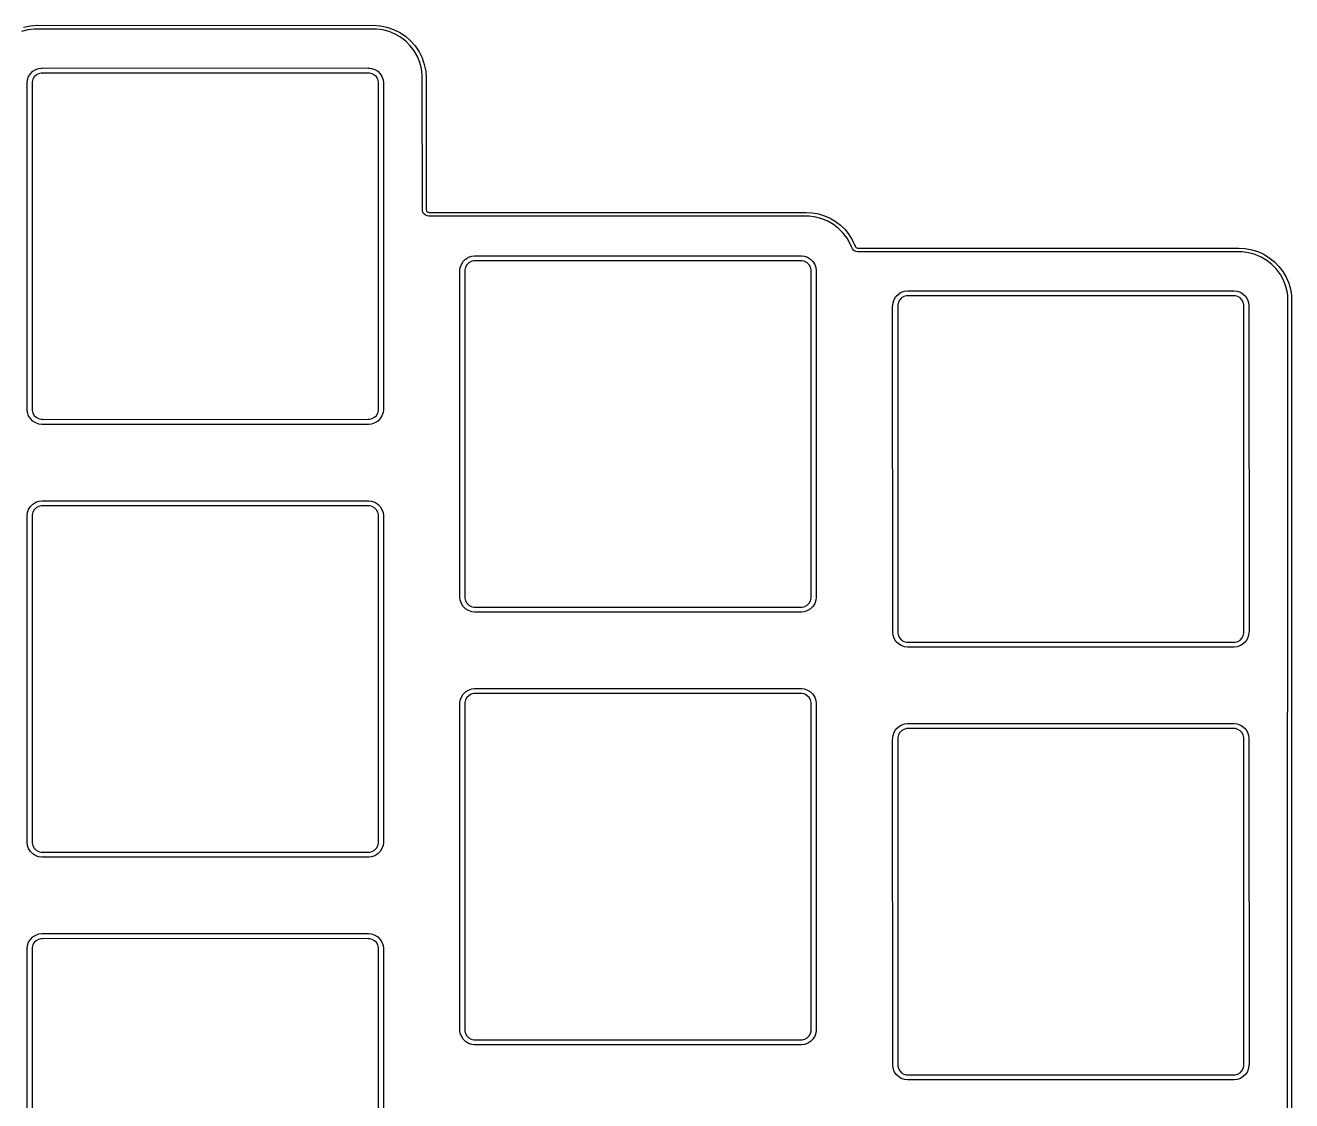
# Model space of a CAD drawing. Extents: x 93 to 218, y -143 to -57.
# Drawn here: x 145.73 to 195.47, y -99.29 to -57.05 of the extents above; entities that cross this region are included whole.
import ezdxf

# ---------------------------------------------------------------- set-up
doc = ezdxf.new("R2010")
doc.units = 0
doc.layers.add('BLACK', color=7, linetype='CONTINUOUS')

msp = doc.modelspace()

# ---------------------------------------------------------------- linework, layer by layer
at = {"layer": 'BLACK', "linetype": 'CONTINUOUS'}
for p, q in [((145.66295, -57.120704), (145.929158, -57.067752)), ((146.073829, -57.2), (145.823645, -57.232938)), ((145.929158, -57.067752), (146.2, -57.05)), ((146.2, -57.2), (146.073829, -57.2)), ((146.2, -57.05), (146.204428, -57.051438)), ((159.395571, -57.198561), (146.2, -57.2)), ((146.204428, -57.051438), (159.4, -57.05)), ((159.4, -57.2), (159.395571, -57.198561)), ((159.4, -57.05), (159.670842, -57.067752)), ((159.526171, -57.2), (159.4, -57.2)), ((159.776355, -57.232938), (159.526171, -57.2)), ((159.670842, -57.067752), (159.93705, -57.120704)), ((159.93705, -57.120704), (160.194068, -57.20795)), ((145.823645, -57.232938), (145.579901, -57.298249)), ((160.020099, -57.298249), (159.776355, -57.232938)), ((160.253232, -57.394816), (160.020099, -57.298249)), ((160.194068, -57.20795), (160.4375, -57.327997)), ((160.471767, -57.520987), (160.253232, -57.394816)), ((160.4375, -57.327997), (160.66318, -57.478792)), ((160.671964, -57.674603), (160.471767, -57.520987)), ((160.66318, -57.478792), (160.867247, -57.657753)), ((160.850397, -57.853036), (160.671964, -57.674603)), ((160.867247, -57.657753), (161.046208, -57.86182)), ((161.004013, -58.053233), (160.850397, -57.853036)), ((161.130184, -58.271768), (161.004013, -58.053233)), ((161.046208, -57.86182), (161.197003, -58.0875)), ((161.197003, -58.0875), (161.31705, -58.330932)), ((161.226751, -58.504901), (161.130184, -58.271768)), ((161.292062, -58.748645), (161.226751, -58.504901)), ((161.31705, -58.330932), (161.404296, -58.58795)), ((161.404296, -58.58795), (161.457248, -58.854158)), ((145.802301, -59.304572), (145.815043, -59.191487)), ((145.815043, -59.191487), (145.859419, -59.06467)), ((145.859419, -59.06467), (145.930901, -58.950906)), ((145.930901, -58.950906), (146.025906, -58.855901)), ((146.027259, -59.170606), (146, -59.272339)), ((146.025906, -58.855901), (146.13967, -58.784419)), ((146.07992, -59.079394), (146.027259, -59.170606)), ((146.154394, -59.00492), (146.07992, -59.079394)), ((146.13967, -58.784419), (146.266487, -58.740043)), ((146.245606, -58.952259), (146.154394, -59.00492)), ((146.347339, -58.925), (146.245606, -58.952259)), ((146.266487, -58.740043), (146.379572, -58.727301)), ((146.4, -58.925), (146.347339, -58.925)), ((146.379572, -58.727301), (146.380491, -58.726921)), ((146.380491, -58.726921), (146.382953, -58.72692)), ((146.382953, -58.72692), (146.4, -58.725)), ((146.4, -58.725), (146.407154, -58.726917)), ((159.192845, -58.923082), (146.4, -58.925)), ((146.407154, -58.726917), (159.2, -58.725)), ((159.2, -58.925), (159.192845, -58.923082)), ((159.2, -58.725), (159.219509, -58.726921)), ((159.252661, -58.925), (159.2, -58.925)), ((159.219509, -58.726921), (159.220427, -58.727301)), ((159.220427, -58.727301), (159.333513, -58.740043)), ((159.354394, -58.952259), (159.252661, -58.925)), ((159.333513, -58.740043), (159.46033, -58.784419)), ((159.445606, -59.00492), (159.354394, -58.952259)), ((159.52008, -59.079394), (159.445606, -59.00492)), ((159.46033, -58.784419), (159.574094, -58.855901)), ((159.572741, -59.170606), (159.52008, -59.079394)), ((159.6, -59.272339), (159.572741, -59.170606)), ((159.574094, -58.855901), (159.669099, -58.950906)), ((159.669099, -58.950906), (159.740581, -59.06467)), ((159.740581, -59.06467), (159.784957, -59.191487)), ((159.784957, -59.191487), (159.797698, -59.304572)), ((161.325, -58.998829), (161.292062, -58.748645)), ((161.325, -59.125), (161.325, -58.998829)), ((161.326435, -64.270581), (161.325, -59.125)), ((161.457248, -58.854158), (161.475, -59.125)), ((161.475, -59.125), (161.473564, -59.129418)), ((161.473564, -59.129418), (161.475, -64.275)), ((145.8, -59.325), (145.801921, -59.305491)), ((145.801917, -72.117845), (145.8, -59.325)), ((145.801921, -59.305491), (145.802301, -59.304572)), ((146, -59.325), (145.998082, -59.332154)), ((145.998082, -59.332154), (146, -72.125)), ((146, -59.272339), (146, -59.325)), ((159.6, -59.325), (159.6, -59.272339)), ((159.601917, -72.117845), (159.6, -59.325)), ((159.797698, -59.304572), (159.798079, -59.305491)), ((159.798079, -59.305491), (159.798079, -59.307953)), ((159.798079, -59.307953), (159.8, -59.325)), ((159.8, -59.325), (159.798082, -59.332154)), ((159.798082, -59.332154), (159.8, -72.125)), ((161.325, -64.275), (161.326435, -64.270581)), ((161.326439, -64.284088), (161.325, -64.275)), ((161.326441, -64.289632), (161.326439, -64.284088)), ((161.327859, -64.293057), (161.326441, -64.289632)), ((161.338459, -64.35998), (161.327859, -64.293057)), ((161.37752, -64.436641), (161.338459, -64.35998)), ((161.438359, -64.49748), (161.37752, -64.436641)), ((161.51502, -64.536541), (161.438359, -64.49748)), ((161.475, -64.275), (161.475, -64.299864)), ((161.475, -64.299864), (161.49403, -64.345807)), ((161.49403, -64.345807), (161.529193, -64.38097)), ((161.581942, -64.54714), (161.51502, -64.536541)), ((161.529193, -64.38097), (161.575136, -64.4)), ((161.575136, -64.4), (161.6, -64.4)), ((161.585368, -64.548559), (161.581942, -64.54714)), ((161.6, -64.55), (161.585368, -64.548559)), ((161.6, -64.4), (161.604429, -64.401439)), ((176.39557, -64.54856), (161.6, -64.55)), ((161.604429, -64.401439), (176.4, -64.4)), ((176.4, -64.55), (176.39557, -64.54856)), ((176.4, -64.4), (176.645307, -64.414594)), ((176.526879, -64.550072), (176.4, -64.55)), ((176.778429, -64.583483), (176.526879, -64.550072)), ((176.645307, -64.414594), (176.887154, -64.458169)), ((177.023389, -64.649723), (176.778429, -64.583483)), ((176.887154, -64.458169), (177.122128, -64.530111)), ((177.257495, -64.747639), (177.023389, -64.649723)), ((177.122128, -64.530111), (177.346916, -64.629405)), ((177.346916, -64.629405), (177.558345, -64.754649)), ((177.476672, -64.875526), (177.257495, -64.747639)), ((177.677102, -65.031157), (177.476672, -64.875526)), ((177.558345, -64.754649), (177.753433, -64.904079)), ((177.855296, -65.211823), (177.677102, -65.031157)), ((177.753433, -64.904079), (177.929429, -65.075584)), ((177.929429, -65.075584), (178.083849, -65.266747)), ((178.008152, -65.414377), (177.855296, -65.211823)), ((178.133008, -65.635294), (178.008152, -65.414377)), ((178.083849, -65.266747), (178.214515, -65.474869)), ((178.180416, -65.752984), (178.133008, -65.635294)), ((178.214515, -65.474869), (178.319584, -65.697016)), ((163.13967, -66.159419), (163.266487, -66.115043)), ((163.266487, -66.115043), (163.379572, -66.102301)), ((163.379572, -66.102301), (163.380491, -66.101921)), ((163.380491, -66.101921), (163.382953, -66.10192)), ((163.382953, -66.10192), (163.4, -66.1)), ((163.4, -66.1), (163.407154, -66.101917)), ((163.407154, -66.101917), (176.2, -66.1)), ((176.2, -66.1), (176.219509, -66.101921)), ((176.219509, -66.101921), (176.220427, -66.102301)), ((176.220427, -66.102301), (176.333513, -66.115043)), ((176.333513, -66.115043), (176.46033, -66.159419)), ((178.182409, -65.755367), (178.180416, -65.752984)), ((178.217028, -65.827968), (178.182409, -65.755367)), ((178.279995, -65.893346), (178.217028, -65.827968)), ((178.360402, -65.935464), (178.279995, -65.893346)), ((178.319584, -65.697016), (178.319844, -65.700823)), ((178.319844, -65.700823), (178.321994, -65.703978)), ((178.321994, -65.703978), (178.321947, -65.703991)), ((178.321947, -65.703991), (178.330221, -65.73181)), ((178.330221, -65.73181), (178.368189, -65.775717)), ((178.431666, -65.947025), (178.360402, -65.935464)), ((178.368189, -65.775717), (178.420977, -65.799856)), ((178.420977, -65.799856), (178.45, -65.8)), ((178.435368, -65.948559), (178.431666, -65.947025)), ((178.45, -65.95), (178.435368, -65.948559)), ((178.45, -65.8), (178.454429, -65.801439)), ((193.39557, -65.94856), (178.45, -65.95)), ((178.454429, -65.801439), (193.4, -65.8)), ((193.4, -65.95), (193.39557, -65.94856)), ((193.4, -65.8), (193.654156, -65.81554)), ((193.529176, -65.949971), (193.4, -65.95)), ((193.785237, -65.984292), (193.529176, -65.949971)), ((193.654156, -65.81554), (193.904525, -65.861929)), ((194.03447, -66.052326), (193.785237, -65.984292)), ((193.904525, -65.861929), (194.147377, -65.938475)), ((194.272455, -66.152865), (194.03447, -66.052326)), ((194.147377, -65.938475), (194.379094, -66.044039)), ((194.494975, -66.28413), (194.272455, -66.152865)), ((194.379094, -66.044039), (194.596224, -66.177047)), ((162.802301, -66.679572), (162.815043, -66.566487)), ((162.815043, -66.566487), (162.859419, -66.43967)), ((162.859419, -66.43967), (162.930901, -66.325906)), ((162.930901, -66.325906), (163.025906, -66.230901)), ((163.027259, -66.545606), (163, -66.647339)), ((163, -66.647339), (163, -66.7)), ((163.025906, -66.230901), (163.13967, -66.159419)), ((163.07992, -66.454394), (163.027259, -66.545606)), ((163.154394, -66.37992), (163.07992, -66.454394)), ((163.245606, -66.327259), (163.154394, -66.37992)), ((163.347339, -66.3), (163.245606, -66.327259)), ((163.4, -66.3), (163.347339, -66.3)), ((176.192845, -66.298082), (163.4, -66.3)), ((176.2, -66.3), (176.192845, -66.298082)), ((176.252661, -66.3), (176.2, -66.3)), ((176.354394, -66.327259), (176.252661, -66.3)), ((176.445606, -66.37992), (176.354394, -66.327259)), ((176.52008, -66.454394), (176.445606, -66.37992)), ((176.46033, -66.159419), (176.574094, -66.230901)), ((176.572741, -66.545606), (176.52008, -66.454394)), ((176.6, -66.647339), (176.572741, -66.545606)), ((176.574094, -66.230901), (176.669099, -66.325906)), ((176.6, -66.7), (176.6, -66.647339)), ((176.669099, -66.325906), (176.740581, -66.43967)), ((176.740581, -66.43967), (176.784957, -66.566487)), ((176.784957, -66.566487), (176.797698, -66.679572)), ((194.698085, -66.443791), (194.494975, -66.28413)), ((194.596224, -66.177047), (194.795532, -66.335518)), ((194.878185, -66.62902), (194.698085, -66.443791)), ((194.795532, -66.335518), (194.974048, -66.51709)), ((195.032081, -66.836532), (194.878185, -66.62902)), ((194.974048, -66.51709), (195.129112, -66.719059)), ((162.8, -66.7), (162.801921, -66.680491)), ((162.801917, -79.492845), (162.8, -66.7)), ((162.801921, -66.680491), (162.802301, -66.679572)), ((163, -66.7), (162.998082, -66.707154)), ((162.998082, -66.707154), (163, -79.5)), ((176.601917, -79.492845), (176.6, -66.7)), ((176.797698, -66.679572), (176.798079, -66.680491)), ((176.798079, -66.680491), (176.798079, -66.682953)), ((176.798079, -66.682953), (176.8, -66.7)), ((176.8, -66.7), (176.798082, -66.707154)), ((176.798082, -66.707154), (176.8, -79.5)), ((195.157046, -67.06265), (195.032081, -66.836532)), ((195.129112, -66.719059), (195.258415, -66.938416)), ((195.250864, -67.303364), (195.157046, -67.06265)), ((195.258415, -66.938416), (195.360031, -67.171892)), ((179.930901, -67.700906), (180.025906, -67.605901)), ((180.025906, -67.605901), (180.13967, -67.534419)), ((180.13967, -67.534419), (180.266487, -67.490043)), ((180.266487, -67.490043), (180.379572, -67.477301)), ((180.379572, -67.477301), (180.380491, -67.476921)), ((180.380491, -67.476921), (180.382953, -67.47692)), ((180.382953, -67.47692), (180.4, -67.475)), ((180.4, -67.475), (180.407154, -67.476917)), ((180.407154, -67.476917), (193.2, -67.475)), ((193.2, -67.475), (193.219509, -67.476921)), ((193.219509, -67.476921), (193.220427, -67.477301)), ((193.220427, -67.477301), (193.333513, -67.490043)), ((193.333513, -67.490043), (193.46033, -67.534419)), ((193.46033, -67.534419), (193.574094, -67.605901)), ((193.574094, -67.605901), (193.669099, -67.700906)), ((195.311874, -67.554408), (195.250864, -67.303364)), ((195.324998, -67.679027), (195.311874, -67.554408)), ((195.360031, -67.171892), (195.432444, -67.416008)), ((195.432444, -67.416008), (195.473364, -67.659909)), ((179.8, -68.075), (179.801921, -68.055491)), ((179.801917, -80.867845), (179.8, -68.075)), ((179.801921, -68.055491), (179.802301, -68.054572)), ((179.802301, -68.054572), (179.815043, -67.941487)), ((179.815043, -67.941487), (179.859419, -67.81467)), ((179.859419, -67.81467), (179.930901, -67.700906)), ((180, -68.075), (179.998082, -68.082154)), ((179.998082, -68.082154), (180, -80.875)), ((180.027259, -67.920606), (180, -68.022339)), ((180, -68.022339), (180, -68.075)), ((180.07992, -67.829394), (180.027259, -67.920606)), ((180.154394, -67.75492), (180.07992, -67.829394)), ((180.245606, -67.702259), (180.154394, -67.75492)), ((180.347339, -67.675), (180.245606, -67.702259)), ((180.4, -67.675), (180.347339, -67.675)), ((193.192845, -67.673082), (180.4, -67.675)), ((193.2, -67.675), (193.192845, -67.673082)), ((193.252661, -67.675), (193.2, -67.675)), ((193.354394, -67.702259), (193.252661, -67.675)), ((193.445606, -67.75492), (193.354394, -67.702259)), ((193.52008, -67.829394), (193.445606, -67.75492)), ((193.572741, -67.920606), (193.52008, -67.829394)), ((193.6, -68.022339), (193.572741, -67.920606)), ((193.6, -68.075), (193.6, -68.022339)), ((193.601917, -80.867845), (193.6, -68.075)), ((193.669099, -67.700906), (193.740581, -67.81467)), ((193.740581, -67.81467), (193.784957, -67.941487)), ((193.784957, -67.941487), (193.797698, -68.054572)), ((193.797698, -68.054572), (193.798079, -68.055491)), ((193.798079, -68.055491), (193.798079, -68.057953)), ((193.798079, -68.057953), (193.8, -68.075)), ((193.8, -68.075), (193.798082, -68.082154)), ((193.798082, -68.082154), (193.8, -80.875)), ((195.314012, -107.984341), (195.324998, -67.679027)), ((195.47356, -67.67196), (195.462571, -107.988782)), ((195.473364, -67.659909), (195.473564, -67.660391)), ((195.474586, -67.667127), (195.47356, -67.67196)), ((195.473564, -67.660391), (195.473563, -67.661095)), ((195.473563, -67.661095), (195.474576, -67.667129)), ((195.474576, -67.667129), (195.474586, -67.667127)), ((145.8, -72.125), (145.801917, -72.117845)), ((145.80192, -72.142046), (145.8, -72.125)), ((146, -72.125), (146, -72.177661)), ((159.6, -72.125), (159.601917, -72.117845)), ((159.6, -72.177661), (159.6, -72.125)), ((159.8, -72.125), (159.798079, -72.144509)), ((145.801921, -72.144509), (145.80192, -72.142046)), ((145.802301, -72.145427), (145.801921, -72.144509)), ((145.815043, -72.258513), (145.802301, -72.145427)), ((145.859419, -72.38533), (145.815043, -72.258513)), ((145.930901, -72.499094), (145.859419, -72.38533)), ((146.025906, -72.594099), (145.930901, -72.499094)), ((146, -72.177661), (146.027259, -72.279394)), ((146.13967, -72.665581), (146.025906, -72.594099)), ((146.027259, -72.279394), (146.07992, -72.370606)), ((146.07992, -72.370606), (146.154394, -72.44508)), ((146.154394, -72.44508), (146.245606, -72.497741)), ((146.245606, -72.497741), (146.347339, -72.525)), ((146.347339, -72.525), (146.4, -72.525)), ((146.4, -72.525), (146.407154, -72.526917)), ((146.407154, -72.526917), (159.2, -72.525)), ((159.2, -72.525), (159.252661, -72.525)), ((159.252661, -72.525), (159.354394, -72.497741)), ((159.354394, -72.497741), (159.445606, -72.44508)), ((159.445606, -72.44508), (159.52008, -72.370606)), ((159.574094, -72.594099), (159.46033, -72.665581)), ((159.52008, -72.370606), (159.572741, -72.279394)), ((159.572741, -72.279394), (159.6, -72.177661)), ((159.669099, -72.499094), (159.574094, -72.594099)), ((159.740581, -72.38533), (159.669099, -72.499094)), ((159.784957, -72.258513), (159.740581, -72.38533)), ((159.797698, -72.145427), (159.784957, -72.258513)), ((159.798079, -72.144509), (159.797698, -72.145427)), ((146.266487, -72.709957), (146.13967, -72.665581)), ((146.379572, -72.722698), (146.266487, -72.709957)), ((146.380491, -72.723079), (146.379572, -72.722698)), ((146.4, -72.725), (146.380491, -72.723079)), ((159.192845, -72.723082), (146.4, -72.725)), ((159.2, -72.725), (159.192845, -72.723082)), ((159.217046, -72.723079), (159.2, -72.725)), ((159.219509, -72.723079), (159.217046, -72.723079)), ((159.220427, -72.722698), (159.219509, -72.723079)), ((159.333513, -72.709957), (159.220427, -72.722698)), ((159.46033, -72.665581), (159.333513, -72.709957)), ((145.815043, -76.191487), (145.859419, -76.06467)), ((145.859419, -76.06467), (145.930901, -75.950906)), ((145.930901, -75.950906), (146.025906, -75.855901)), ((146.025906, -75.855901), (146.13967, -75.784419)), ((146.07992, -76.079394), (146.027259, -76.170606)), ((146.154394, -76.00492), (146.07992, -76.079394)), ((146.13967, -75.784419), (146.266487, -75.740043)), ((146.245606, -75.952259), (146.154394, -76.00492)), ((146.347339, -75.925), (146.245606, -75.952259)), ((146.266487, -75.740043), (146.379572, -75.727301)), ((146.4, -75.925), (146.347339, -75.925)), ((146.379572, -75.727301), (146.380491, -75.726921)), ((146.380491, -75.726921), (146.382953, -75.72692)), ((146.382953, -75.72692), (146.4, -75.725)), ((146.4, -75.725), (146.407154, -75.726917)), ((159.192845, -75.923082), (146.4, -75.925)), ((146.407154, -75.726917), (159.2, -75.725)), ((159.2, -75.925), (159.192845, -75.923082)), ((159.2, -75.725), (159.219509, -75.726921)), ((159.252661, -75.925), (159.2, -75.925)), ((159.219509, -75.726921), (159.220427, -75.727301)), ((159.220427, -75.727301), (159.333513, -75.740043)), ((159.354394, -75.952259), (159.252661, -75.925)), ((159.333513, -75.740043), (159.46033, -75.784419)), ((159.445606, -76.00492), (159.354394, -75.952259)), ((159.52008, -76.079394), (159.445606, -76.00492)), ((159.46033, -75.784419), (159.574094, -75.855901)), ((159.572741, -76.170606), (159.52008, -76.079394)), ((159.574094, -75.855901), (159.669099, -75.950906)), ((159.669099, -75.950906), (159.740581, -76.06467)), ((159.740581, -76.06467), (159.784957, -76.191487)), ((145.8, -76.325), (145.801921, -76.305491)), ((145.801917, -89.117845), (145.8, -76.325)), ((145.801921, -76.305491), (145.802301, -76.304572)), ((145.802301, -76.304572), (145.815043, -76.191487)), ((146, -76.325), (145.998082, -76.332154)), ((145.998082, -76.332154), (146, -89.125)), ((146.027259, -76.170606), (146, -76.272339)), ((146, -76.272339), (146, -76.325)), ((159.6, -76.272339), (159.572741, -76.170606)), ((159.6, -76.325), (159.6, -76.272339)), ((159.601917, -89.117845), (159.6, -76.325)), ((159.784957, -76.191487), (159.797698, -76.304572)), ((159.797698, -76.304572), (159.798079, -76.305491)), ((159.798079, -76.305491), (159.798079, -76.307953)), ((159.798079, -76.307953), (159.8, -76.325)), ((159.8, -76.325), (159.798082, -76.332154)), ((159.798082, -76.332154), (159.8, -89.125)), ((162.8, -79.5), (162.801917, -79.492845)), ((162.80192, -79.517046), (162.8, -79.5)), ((162.801921, -79.519509), (162.80192, -79.517046)), ((162.802301, -79.520427), (162.801921, -79.519509)), ((162.815043, -79.633513), (162.802301, -79.520427)), ((163, -79.5), (163, -79.552661)), ((163, -79.552661), (163.027259, -79.654394)), ((176.572741, -79.654394), (176.6, -79.552661)), ((176.6, -79.5), (176.601917, -79.492845)), ((176.6, -79.552661), (176.6, -79.5)), ((176.797698, -79.520427), (176.784957, -79.633513)), ((176.798079, -79.519509), (176.797698, -79.520427)), ((176.8, -79.5), (176.798079, -79.519509)), ((162.859419, -79.76033), (162.815043, -79.633513)), ((162.930901, -79.874094), (162.859419, -79.76033)), ((163.025906, -79.969099), (162.930901, -79.874094)), ((163.13967, -80.040581), (163.025906, -79.969099)), ((163.027259, -79.654394), (163.07992, -79.745606)), ((163.07992, -79.745606), (163.154394, -79.82008)), ((163.266487, -80.084957), (163.13967, -80.040581)), ((163.154394, -79.82008), (163.245606, -79.872741)), ((163.245606, -79.872741), (163.347339, -79.9)), ((163.379572, -80.097698), (163.266487, -80.084957)), ((163.347339, -79.9), (163.4, -79.9)), ((163.4, -79.9), (163.407154, -79.901917)), ((163.407154, -79.901917), (176.2, -79.9)), ((176.2, -79.9), (176.252661, -79.9)), ((176.333513, -80.084957), (176.220427, -80.097698)), ((176.252661, -79.9), (176.354394, -79.872741)), ((176.46033, -80.040581), (176.333513, -80.084957)), ((176.354394, -79.872741), (176.445606, -79.82008)), ((176.445606, -79.82008), (176.52008, -79.745606)), ((176.574094, -79.969099), (176.46033, -80.040581)), ((176.52008, -79.745606), (176.572741, -79.654394)), ((176.669099, -79.874094), (176.574094, -79.969099)), ((176.740581, -79.76033), (176.669099, -79.874094)), ((176.784957, -79.633513), (176.740581, -79.76033)), ((163.380491, -80.098079), (163.379572, -80.097698)), ((163.4, -80.1), (163.380491, -80.098079)), ((176.192845, -80.098082), (163.4, -80.1)), ((176.2, -80.1), (176.192845, -80.098082)), ((176.217046, -80.098079), (176.2, -80.1)), ((176.219509, -80.098079), (176.217046, -80.098079)), ((176.220427, -80.097698), (176.219509, -80.098079)), ((179.8, -80.875), (179.801917, -80.867845)), ((179.80192, -80.892046), (179.8, -80.875)), ((179.801921, -80.894509), (179.80192, -80.892046)), ((179.802301, -80.895427), (179.801921, -80.894509)), ((179.815043, -81.008513), (179.802301, -80.895427)), ((179.859419, -81.13533), (179.815043, -81.008513)), ((180, -80.875), (180, -80.927661)), ((180, -80.927661), (180.027259, -81.029394)), ((180.027259, -81.029394), (180.07992, -81.120606)), ((193.52008, -81.120606), (193.572741, -81.029394)), ((193.572741, -81.029394), (193.6, -80.927661)), ((193.6, -80.875), (193.601917, -80.867845)), ((193.6, -80.927661), (193.6, -80.875)), ((193.784957, -81.008513), (193.740581, -81.13533)), ((193.797698, -80.895427), (193.784957, -81.008513)), ((193.798079, -80.894509), (193.797698, -80.895427)), ((193.8, -80.875), (193.798079, -80.894509)), ((179.930901, -81.249094), (179.859419, -81.13533)), ((180.025906, -81.344099), (179.930901, -81.249094)), ((180.13967, -81.415581), (180.025906, -81.344099)), ((180.07992, -81.120606), (180.154394, -81.19508)), ((180.266487, -81.459957), (180.13967, -81.415581)), ((180.154394, -81.19508), (180.245606, -81.247741)), ((180.245606, -81.247741), (180.347339, -81.275)), ((180.379572, -81.472698), (180.266487, -81.459957)), ((180.347339, -81.275), (180.4, -81.275)), ((180.380491, -81.473079), (180.379572, -81.472698)), ((180.4, -81.475), (180.380491, -81.473079)), ((180.4, -81.275), (180.407154, -81.276917)), ((193.192845, -81.473082), (180.4, -81.475)), ((180.407154, -81.276917), (193.2, -81.275)), ((193.2, -81.475), (193.192845, -81.473082)), ((193.2, -81.275), (193.252661, -81.275)), ((193.217046, -81.473079), (193.2, -81.475)), ((193.219509, -81.473079), (193.217046, -81.473079)), ((193.220427, -81.472698), (193.219509, -81.473079)), ((193.333513, -81.459957), (193.220427, -81.472698)), ((193.252661, -81.275), (193.354394, -81.247741)), ((193.46033, -81.415581), (193.333513, -81.459957)), ((193.354394, -81.247741), (193.445606, -81.19508)), ((193.445606, -81.19508), (193.52008, -81.120606)), ((193.574094, -81.344099), (193.46033, -81.415581)), ((193.669099, -81.249094), (193.574094, -81.344099)), ((193.740581, -81.13533), (193.669099, -81.249094)), ((162.802301, -83.679572), (162.815043, -83.566487)), ((162.815043, -83.566487), (162.859419, -83.43967)), ((162.859419, -83.43967), (162.930901, -83.325906)), ((162.930901, -83.325906), (163.025906, -83.230901)), ((163.027259, -83.545606), (163, -83.647339)), ((163.025906, -83.230901), (163.13967, -83.159419)), ((163.07992, -83.454394), (163.027259, -83.545606)), ((163.154394, -83.37992), (163.07992, -83.454394)), ((163.13967, -83.159419), (163.266487, -83.115043)), ((163.245606, -83.327259), (163.154394, -83.37992)), ((163.347339, -83.3), (163.245606, -83.327259)), ((163.266487, -83.115043), (163.379572, -83.102301)), ((163.4, -83.3), (163.347339, -83.3)), ((163.379572, -83.102301), (163.380491, -83.101921)), ((163.380491, -83.101921), (163.382953, -83.10192)), ((163.382953, -83.10192), (163.4, -83.1)), ((163.4, -83.1), (163.407154, -83.101917)), ((176.192845, -83.298082), (163.4, -83.3)), ((163.407154, -83.101917), (176.2, -83.1)), ((176.2, -83.3), (176.192845, -83.298082)), ((176.2, -83.1), (176.219509, -83.101921)), ((176.252661, -83.3), (176.2, -83.3)), ((176.219509, -83.101921), (176.220427, -83.102301)), ((176.220427, -83.102301), (176.333513, -83.115043)), ((176.354394, -83.327259), (176.252661, -83.3)), ((176.333513, -83.115043), (176.46033, -83.159419)), ((176.445606, -83.37992), (176.354394, -83.327259)), ((176.52008, -83.454394), (176.445606, -83.37992)), ((176.46033, -83.159419), (176.574094, -83.230901)), ((176.572741, -83.545606), (176.52008, -83.454394)), ((176.6, -83.647339), (176.572741, -83.545606)), ((176.574094, -83.230901), (176.669099, -83.325906)), ((176.669099, -83.325906), (176.740581, -83.43967)), ((176.740581, -83.43967), (176.784957, -83.566487)), ((176.784957, -83.566487), (176.797698, -83.679572)), ((162.8, -83.7), (162.801921, -83.680491)), ((162.801917, -96.492845), (162.8, -83.7)), ((162.801921, -83.680491), (162.802301, -83.679572)), ((163, -83.7), (162.998082, -83.707154)), ((162.998082, -83.707154), (163, -96.5)), ((163, -83.647339), (163, -83.7)), ((176.6, -83.7), (176.6, -83.647339)), ((176.601917, -96.492845), (176.6, -83.7)), ((176.797698, -83.679572), (176.798079, -83.680491)), ((176.798079, -83.680491), (176.798079, -83.682953)), ((176.798079, -83.682953), (176.8, -83.7)), ((176.8, -83.7), (176.798082, -83.707154)), ((176.798082, -83.707154), (176.8, -96.5)), ((180.025906, -84.605901), (180.13967, -84.534419)), ((180.13967, -84.534419), (180.266487, -84.490043)), ((180.266487, -84.490043), (180.379572, -84.477301)), ((180.379572, -84.477301), (180.380491, -84.476921)), ((180.380491, -84.476921), (180.382953, -84.47692)), ((180.382953, -84.47692), (180.4, -84.475)), ((180.4, -84.475), (180.407154, -84.476917)), ((180.407154, -84.476917), (193.2, -84.475)), ((193.2, -84.475), (193.219509, -84.476921)), ((193.219509, -84.476921), (193.220427, -84.477301)), ((193.220427, -84.477301), (193.333513, -84.490043)), ((193.333513, -84.490043), (193.46033, -84.534419)), ((193.46033, -84.534419), (193.574094, -84.605901)), ((179.8, -85.075), (179.801921, -85.055491)), ((179.801921, -85.055491), (179.802301, -85.054572)), ((179.802301, -85.054572), (179.815043, -84.941487)), ((179.815043, -84.941487), (179.859419, -84.81467)), ((179.859419, -84.81467), (179.930901, -84.700906)), ((179.930901, -84.700906), (180.025906, -84.605901)), ((180.027259, -84.920606), (180, -85.022339)), ((180, -85.022339), (180, -85.075)), ((180.07992, -84.829394), (180.027259, -84.920606)), ((180.154394, -84.75492), (180.07992, -84.829394)), ((180.245606, -84.702259), (180.154394, -84.75492)), ((180.347339, -84.675), (180.245606, -84.702259)), ((180.4, -84.675), (180.347339, -84.675)), ((193.192845, -84.673082), (180.4, -84.675)), ((193.2, -84.675), (193.192845, -84.673082)), ((193.252661, -84.675), (193.2, -84.675)), ((193.354394, -84.702259), (193.252661, -84.675)), ((193.445606, -84.75492), (193.354394, -84.702259)), ((193.52008, -84.829394), (193.445606, -84.75492)), ((193.572741, -84.920606), (193.52008, -84.829394)), ((193.6, -85.022339), (193.572741, -84.920606)), ((193.574094, -84.605901), (193.669099, -84.700906)), ((193.6, -85.075), (193.6, -85.022339)), ((193.669099, -84.700906), (193.740581, -84.81467)), ((193.740581, -84.81467), (193.784957, -84.941487)), ((193.784957, -84.941487), (193.797698, -85.054572)), ((193.797698, -85.054572), (193.798079, -85.055491)), ((193.798079, -85.055491), (193.798079, -85.057953)), ((193.798079, -85.057953), (193.8, -85.075)), ((179.801917, -97.867845), (179.8, -85.075)), ((180, -85.075), (179.998082, -85.082154)), ((179.998082, -85.082154), (180, -97.875)), ((193.601917, -97.867845), (193.6, -85.075)), ((193.8, -85.075), (193.798082, -85.082154)), ((193.798082, -85.082154), (193.8, -97.875)), ((145.8, -89.125), (145.801917, -89.117845)), ((145.80192, -89.142046), (145.8, -89.125)), ((145.801921, -89.144509), (145.80192, -89.142046)), ((145.802301, -89.145427), (145.801921, -89.144509)), ((145.815043, -89.258513), (145.802301, -89.145427)), ((145.859419, -89.38533), (145.815043, -89.258513)), ((145.930901, -89.499094), (145.859419, -89.38533)), ((146.025906, -89.594099), (145.930901, -89.499094)), ((146, -89.125), (146, -89.177661)), ((146, -89.177661), (146.027259, -89.279394)), ((146.027259, -89.279394), (146.07992, -89.370606)), ((146.07992, -89.370606), (146.154394, -89.44508)), ((146.154394, -89.44508), (146.245606, -89.497741)), ((146.245606, -89.497741), (146.347339, -89.525)), ((146.347339, -89.525), (146.4, -89.525)), ((146.4, -89.525), (146.407154, -89.526917)), ((146.407154, -89.526917), (159.2, -89.525)), ((159.2, -89.525), (159.252661, -89.525)), ((159.252661, -89.525), (159.354394, -89.497741)), ((159.354394, -89.497741), (159.445606, -89.44508)), ((159.445606, -89.44508), (159.52008, -89.370606)), ((159.52008, -89.370606), (159.572741, -89.279394)), ((159.572741, -89.279394), (159.6, -89.177661)), ((159.669099, -89.499094), (159.574094, -89.594099)), ((159.6, -89.125), (159.601917, -89.117845)), ((159.6, -89.177661), (159.6, -89.125)), ((159.740581, -89.38533), (159.669099, -89.499094)), ((159.784957, -89.258513), (159.740581, -89.38533)), ((159.797698, -89.145427), (159.784957, -89.258513)), ((159.798079, -89.144509), (159.797698, -89.145427)), ((159.8, -89.125), (159.798079, -89.144509)), ((146.13967, -89.665581), (146.025906, -89.594099)), ((146.266487, -89.709957), (146.13967, -89.665581)), ((146.379572, -89.722698), (146.266487, -89.709957)), ((146.380491, -89.723079), (146.379572, -89.722698)), ((146.4, -89.725), (146.380491, -89.723079)), ((159.192845, -89.723082), (146.4, -89.725)), ((159.2, -89.725), (159.192845, -89.723082)), ((159.217046, -89.723079), (159.2, -89.725)), ((159.219509, -89.723079), (159.217046, -89.723079)), ((159.220427, -89.722698), (159.219509, -89.723079)), ((159.333513, -89.709957), (159.220427, -89.722698)), ((159.46033, -89.665581), (159.333513, -89.709957)), ((159.574094, -89.594099), (159.46033, -89.665581)), ((145.859419, -93.06467), (145.930901, -92.950906)), ((145.930901, -92.950906), (146.025906, -92.855901)), ((146.025906, -92.855901), (146.13967, -92.784419)), ((146.154394, -93.00492), (146.07992, -93.079394)), ((146.13967, -92.784419), (146.266487, -92.740043)), ((146.245606, -92.952259), (146.154394, -93.00492)), ((146.347339, -92.925), (146.245606, -92.952259)), ((146.266487, -92.740043), (146.379572, -92.727301)), ((146.4, -92.925), (146.347339, -92.925)), ((146.379572, -92.727301), (146.380491, -92.726921)), ((146.380491, -92.726921), (146.382953, -92.72692)), ((146.382953, -92.72692), (146.4, -92.725)), ((146.4, -92.725), (146.407154, -92.726917)), ((159.192845, -92.923082), (146.4, -92.925)), ((146.407154, -92.726917), (159.2, -92.725)), ((159.2, -92.925), (159.192845, -92.923082)), ((159.2, -92.725), (159.219509, -92.726921)), ((159.252661, -92.925), (159.2, -92.925)), ((159.219509, -92.726921), (159.220427, -92.727301)), ((159.220427, -92.727301), (159.333513, -92.740043)), ((159.354394, -92.952259), (159.252661, -92.925)), ((159.333513, -92.740043), (159.46033, -92.784419)), ((159.445606, -93.00492), (159.354394, -92.952259)), ((159.52008, -93.079394), (159.445606, -93.00492)), ((159.46033, -92.784419), (159.574094, -92.855901)), ((159.574094, -92.855901), (159.669099, -92.950906)), ((159.669099, -92.950906), (159.740581, -93.06467)), ((145.8, -93.325), (145.801921, -93.305491)), ((145.801917, -106.117845), (145.8, -93.325)), ((145.801921, -93.305491), (145.802301, -93.304572)), ((145.802301, -93.304572), (145.815043, -93.191487)), ((145.815043, -93.191487), (145.859419, -93.06467)), ((146, -93.325), (145.998082, -93.332154)), ((145.998082, -93.332154), (146, -106.125)), ((146.027259, -93.170606), (146, -93.272339)), ((146, -93.272339), (146, -93.325)), ((146.07992, -93.079394), (146.027259, -93.170606)), ((159.572741, -93.170606), (159.52008, -93.079394)), ((159.6, -93.272339), (159.572741, -93.170606)), ((159.6, -93.325), (159.6, -93.272339)), ((159.601917, -106.117845), (159.6, -93.325)), ((159.740581, -93.06467), (159.784957, -93.191487)), ((159.784957, -93.191487), (159.797698, -93.304572)), ((159.797698, -93.304572), (159.798079, -93.305491)), ((159.798079, -93.305491), (159.798079, -93.307953)), ((159.798079, -93.307953), (159.8, -93.325)), ((159.8, -93.325), (159.798082, -93.332154)), ((159.798082, -93.332154), (159.8, -106.125)), ((162.8, -96.5), (162.801917, -96.492845)), ((162.80192, -96.517046), (162.8, -96.5)), ((163, -96.5), (163, -96.552661)), ((176.6, -96.5), (176.601917, -96.492845)), ((176.6, -96.552661), (176.6, -96.5)), ((176.8, -96.5), (176.798079, -96.519509)), ((162.801921, -96.519509), (162.80192, -96.517046)), ((162.802301, -96.520427), (162.801921, -96.519509)), ((162.815043, -96.633513), (162.802301, -96.520427)), ((162.859419, -96.76033), (162.815043, -96.633513)), ((162.930901, -96.874094), (162.859419, -96.76033)), ((163.025906, -96.969099), (162.930901, -96.874094)), ((163, -96.552661), (163.027259, -96.654394)), ((163.13967, -97.040581), (163.025906, -96.969099)), ((163.027259, -96.654394), (163.07992, -96.745606)), ((163.07992, -96.745606), (163.154394, -96.82008)), ((163.154394, -96.82008), (163.245606, -96.872741)), ((163.245606, -96.872741), (163.347339, -96.9)), ((163.347339, -96.9), (163.4, -96.9)), ((163.4, -96.9), (163.407154, -96.901917)), ((163.407154, -96.901917), (176.2, -96.9)), ((176.2, -96.9), (176.252661, -96.9)), ((176.252661, -96.9), (176.354394, -96.872741)), ((176.354394, -96.872741), (176.445606, -96.82008)), ((176.445606, -96.82008), (176.52008, -96.745606)), ((176.574094, -96.969099), (176.46033, -97.040581)), ((176.52008, -96.745606), (176.572741, -96.654394)), ((176.572741, -96.654394), (176.6, -96.552661)), ((176.669099, -96.874094), (176.574094, -96.969099)), ((176.740581, -96.76033), (176.669099, -96.874094)), ((176.784957, -96.633513), (176.740581, -96.76033)), ((176.797698, -96.520427), (176.784957, -96.633513)), ((176.798079, -96.519509), (176.797698, -96.520427)), ((163.266487, -97.084957), (163.13967, -97.040581)), ((163.379572, -97.097698), (163.266487, -97.084957)), ((163.380491, -97.098079), (163.379572, -97.097698)), ((163.4, -97.1), (163.380491, -97.098079)), ((176.192845, -97.098082), (163.4, -97.1)), ((176.2, -97.1), (176.192845, -97.098082)), ((176.217046, -97.098079), (176.2, -97.1)), ((176.219509, -97.098079), (176.217046, -97.098079)), ((176.220427, -97.097698), (176.219509, -97.098079)), ((176.333513, -97.084957), (176.220427, -97.097698)), ((176.46033, -97.040581), (176.333513, -97.084957)), ((179.8, -97.875), (179.801917, -97.867845)), ((179.80192, -97.892046), (179.8, -97.875)), ((179.801921, -97.894509), (179.80192, -97.892046)), ((179.802301, -97.895427), (179.801921, -97.894509)), ((179.815043, -98.008513), (179.802301, -97.895427)), ((180, -97.875), (180, -97.927661)), ((180, -97.927661), (180.027259, -98.029394)), ((193.572741, -98.029394), (193.6, -97.927661)), ((193.6, -97.875), (193.601917, -97.867845)), ((193.6, -97.927661), (193.6, -97.875)), ((193.797698, -97.895427), (193.784957, -98.008513)), ((193.798079, -97.894509), (193.797698, -97.895427)), ((193.8, -97.875), (193.798079, -97.894509)), ((179.859419, -98.13533), (179.815043, -98.008513)), ((179.930901, -98.249094), (179.859419, -98.13533)), ((180.025906, -98.344099), (179.930901, -98.249094)), ((180.13967, -98.415581), (180.025906, -98.344099)), ((180.027259, -98.029394), (180.07992, -98.120606)), ((180.07992, -98.120606), (180.154394, -98.19508)), ((180.266487, -98.459957), (180.13967, -98.415581)), ((180.154394, -98.19508), (180.245606, -98.247741)), ((180.245606, -98.247741), (180.347339, -98.275)), ((180.379572, -98.472698), (180.266487, -98.459957)), ((180.347339, -98.275), (180.4, -98.275)), ((180.380491, -98.473079), (180.379572, -98.472698)), ((180.4, -98.475), (180.380491, -98.473079)), ((180.4, -98.275), (180.407154, -98.276917)), ((193.192845, -98.473082), (180.4, -98.475)), ((180.407154, -98.276917), (193.2, -98.275)), ((193.2, -98.475), (193.192845, -98.473082)), ((193.2, -98.275), (193.252661, -98.275)), ((193.217046, -98.473079), (193.2, -98.475)), ((193.219509, -98.473079), (193.217046, -98.473079)), ((193.220427, -98.472698), (193.219509, -98.473079)), ((193.333513, -98.459957), (193.220427, -98.472698)), ((193.252661, -98.275), (193.354394, -98.247741)), ((193.46033, -98.415581), (193.333513, -98.459957)), ((193.354394, -98.247741), (193.445606, -98.19508)), ((193.445606, -98.19508), (193.52008, -98.120606)), ((193.574094, -98.344099), (193.46033, -98.415581)), ((193.52008, -98.120606), (193.572741, -98.029394)), ((193.669099, -98.249094), (193.574094, -98.344099)), ((193.740581, -98.13533), (193.669099, -98.249094)), ((193.784957, -98.008513), (193.740581, -98.13533))]:
    msp.add_line(p, q, dxfattribs=at)

doc.saveas('drawing.dxf')
